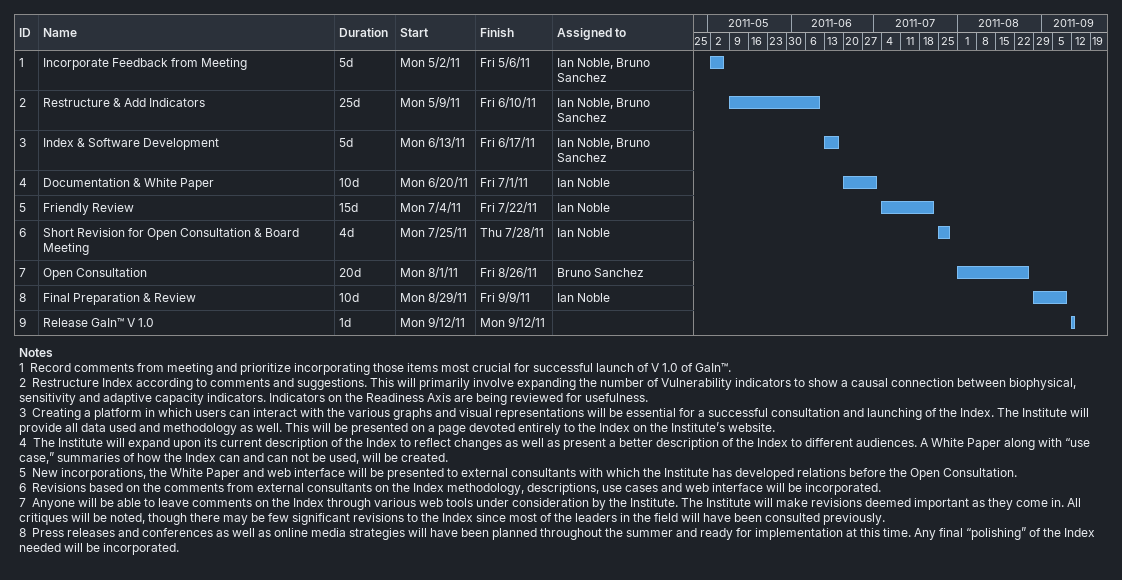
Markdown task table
| ID | Task | Duration | Start | Finish | Resources |
|---|---|---|---|---|---|
| 1 | Incorporate Feedback from Meeting | 5d | 2011-05-02 | 2011-05-06 | Ian Noble, Bruno Sanchez |
| 2 | Restructure & Add Indicators | 25d | 2011-05-09 | 2011-06-10 | Ian Noble, Bruno Sanchez |
| 3 | Index & Software Development | 5d | 2011-06-13 | 2011-06-17 | Ian Noble, Bruno Sanchez |
| 4 | Documentation & White Paper | 10d | 2011-06-20 | 2011-07-01 | Ian Noble |
| 5 | Friendly Review | 15d | 2011-07-04 | 2011-07-22 | Ian Noble |
| 6 | Short Revision for Open Consultation & Board Meeting | 4d | 2011-07-25 | 2011-07-28 | Ian Noble |
| 7 | Open Consultation | 20d | 2011-08-01 | 2011-08-26 | Bruno Sanchez |
| 8 | Final Preparation & Review | 10d | 2011-08-29 | 2011-09-09 | Ian Noble |
| 9 | Release GaIn™ V 1.0 | 1d | 2011-09-12 | 2011-09-12 |  |

Notes
- 1: Record comments from meeting and prioritize incorporating those items most crucial for successful launch of V 1.0 of GaIn™.
- 2: Restructure Index according to comments and suggestions. This will primarily involve expanding the number of Vulnerability indicators to show a causal connection between biophysical, sensitivity and adaptive capacity indicators. Indicators on the Readiness Axis are being reviewed for usefulness.
- 3: Creating a platform in which users can interact with the various graphs and visual representations will be essential for a successful consultation and launching of the Index. The Institute will provide all data used and methodology as well. This will be presented on a page devoted entirely to the Index on the Institute’s website.
- 4: The Institute will expand upon its current description of the Index to reflect changes as well as present a better description of the Index to different audiences. A White Paper along with “use case,” summaries of how the Index can and can not be used, will be created.
- 5: New incorporations, the White Paper and web interface will be presented to external consultants with which the Institute has developed relations before the Open Consultation.
- 6: Revisions based on the comments from external consultants on the Index methodology, descriptions, use cases and web interface will be incorporated.
- 7: Anyone will be able to leave comments on the Index through various web tools under consideration by the Institute. The Institute will make revisions deemed important as they come in. All critiques will be noted, though there may be few significant revisions to the Index since most of the leaders in the field will have been consulted previously.
- 8: Press releases and conferences as well as online media strategies will have been planned throughout the summer and ready for implementation at this time. Any final “polishing” of the Index needed will be incorporated.
